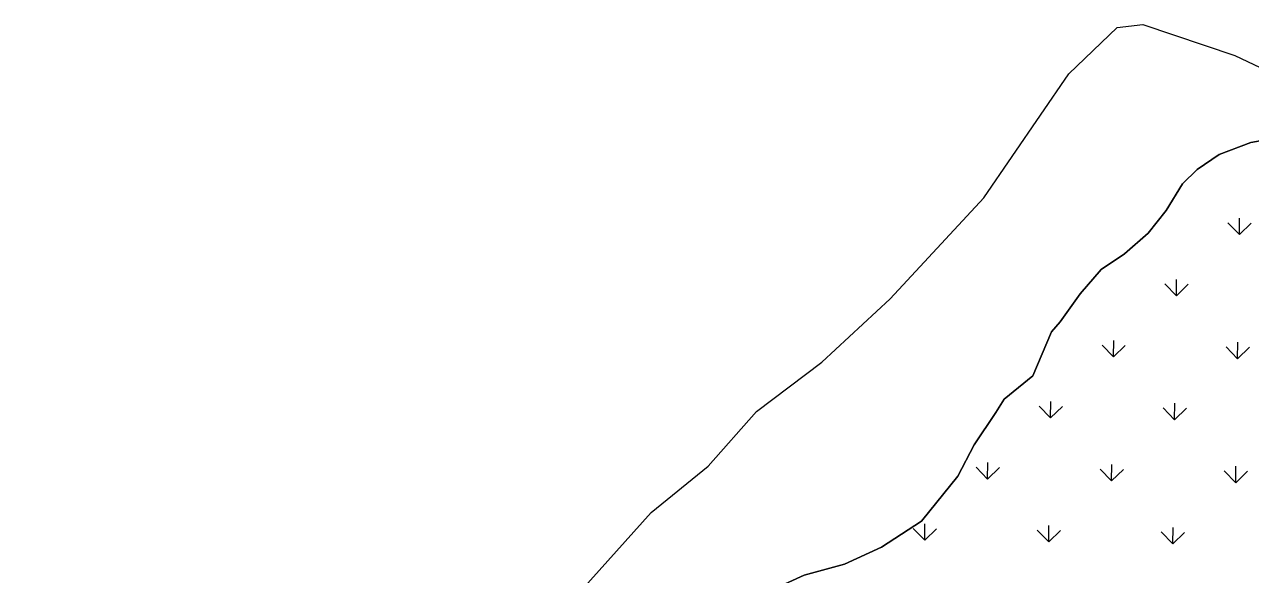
# Model space of a CAD drawing. Header units: metres. Extents: x 266580 to 276210, y 2111090 to 2136109.
# Drawn here: x 268915 to 270336, y 2119315 to 2119954 of the extents above; entities that cross this region are included whole.
import ezdxf

# ---------------------------------------------------------------- set-up
doc = ezdxf.new("R2010")
doc.units = ezdxf.units.M
doc.layers.add('MANGROOVES', color=112, linetype='Continuous')
doc.layers.add('village', color=3, linetype='Continuous')

msp = doc.modelspace()

# ---------------------------------------------------------------- linework, layer by layer
at = {"layer": 'MANGROOVES'}
for p, q in [((270360.8, 2119821.6), (270334.8, 2119817)), ((270334.8, 2119817), (270360.8, 2119821.6)), ((270334.8, 2119817), (270298.1, 2119803)), ((270298.1, 2119803), (270334.8, 2119817)), ((270298.1, 2119803), (270272.6, 2119785.9)), ((270272.6, 2119785.9), (270298.1, 2119803)), ((270272.6, 2119785.9), (270255.5, 2119769.2)), ((270255.5, 2119769.2), (270272.6, 2119785.9)), ((270255.5, 2119769.2), (270236.6, 2119738.3)), ((270236.6, 2119738.3), (270255.5, 2119769.2)), ((270236.6, 2119738.3), (270215.9, 2119712.1)), ((270215.9, 2119712.1), (270236.6, 2119738.3)), ((270215.9, 2119712.1), (270188.4, 2119687.9)), ((270188.4, 2119687.9), (270215.9, 2119712.1)), ((270188.4, 2119687.9), (270161.3, 2119669.9)), ((270161.3, 2119669.9), (270188.4, 2119687.9)), ((270161.3, 2119669.9), (270137.1, 2119641.9)), ((270137.1, 2119641.9), (270161.3, 2119669.9)), ((270137.1, 2119641.9), (270114.1, 2119609.1)), ((270114.1, 2119609.1), (270137.1, 2119641.9)), ((270114.1, 2119609.1), (270104, 2119597.5)), ((270104, 2119597.5), (270114.1, 2119609.1)), ((270104, 2119597.5), (270082.5, 2119546.7)), ((270082.5, 2119546.7), (270104, 2119597.5)), ((270082.5, 2119546.7), (270049.1, 2119519.8)), ((270049.1, 2119519.8), (270082.5, 2119546.7)), ((270049.1, 2119519.8), (270039.4, 2119504.2)), ((270039.4, 2119504.2), (270049.1, 2119519.8)), ((270039.4, 2119504.2), (270014.3, 2119466.7)), ((270014.3, 2119466.7), (270039.4, 2119504.2)), ((270014.3, 2119466.7), (269995.4, 2119430.6)), ((269995.4, 2119430.6), (270014.3, 2119466.7)), ((269995.4, 2119430.6), (269953.4, 2119378.4)), ((269953.4, 2119378.4), (269995.4, 2119430.6)), ((269953.4, 2119378.4), (269907, 2119348.1)), ((269907, 2119348.1), (269953.4, 2119378.4)), ((269907, 2119348.1), (269864.3, 2119328.4)), ((269864.3, 2119328.4), (269907, 2119348.1)), ((269864.3, 2119328.4), (269817.4, 2119315.8)), ((269817.4, 2119315.8), (269864.3, 2119328.4)), ((269817.4, 2119315.8), (269777.8, 2119297.6)), ((269777.8, 2119297.6), (269817.4, 2119315.8))]:
    msp.add_line(p, q, dxfattribs=at)
at = {"layer": 'MANGROOVES', "linetype": 'Continuous'}
for p, q in [((270321.5, 2119710.3), (270308.2, 2119723.9)), ((270321.5, 2119710.3), (270321.8, 2119729.3)), ((270321.5, 2119710.3), (270335.2, 2119723.5)), ((270248.6, 2119639.5), (270235.3, 2119653.2)), ((270248.6, 2119639.5), (270248.9, 2119658.5)), ((270248.6, 2119639.5), (270262.3, 2119652.8)), ((270175.7, 2119568.7), (270162.5, 2119582.4)), ((270175.7, 2119568.7), (270176, 2119587.8)), ((270175.7, 2119568.7), (270189.4, 2119582)), ((270319.4, 2119566.6), (270306.1, 2119580.3)), ((270319.4, 2119566.6), (270319.7, 2119585.7)), ((270319.4, 2119566.6), (270333.1, 2119579.9)), ((270102.8, 2119497.9), (270089.6, 2119511.6)), ((270102.8, 2119497.9), (270103.1, 2119517)), ((270102.8, 2119497.9), (270116.5, 2119511.2)), ((270246.5, 2119495.8), (270233.2, 2119509.5)), ((270246.5, 2119495.8), (270246.8, 2119514.9)), ((270246.5, 2119495.8), (270260.2, 2119509.1)), ((270030, 2119427.1), (270016.7, 2119440.8)), ((270030, 2119427.1), (270030.2, 2119446.2)), ((270030, 2119427.1), (270043.6, 2119440.4)), ((270173.6, 2119425), (270160.4, 2119438.7)), ((270173.6, 2119425), (270173.9, 2119444.1)), ((270173.6, 2119425), (270187.3, 2119438.3)), ((270317.3, 2119422.9), (270317.6, 2119442)), ((270317.3, 2119422.9), (270304, 2119436.6)), ((270317.3, 2119422.9), (270331, 2119436.2)), ((269957.1, 2119356.4), (269943.8, 2119370)), ((269957.1, 2119356.4), (269957.3, 2119375.4)), ((269957.1, 2119356.4), (269970.7, 2119369.6)), ((270100.7, 2119354.3), (270087.5, 2119367.9)), ((270100.7, 2119354.3), (270101, 2119373.3)), ((270100.7, 2119354.3), (270114.4, 2119367.5)), ((270244.4, 2119352.2), (270231.1, 2119365.8)), ((270244.4, 2119352.2), (270244.7, 2119371.2)), ((270244.4, 2119352.2), (270258.1, 2119365.4))]:
    msp.add_line(p, q, dxfattribs=at)
at = {"layer": 'village', "color": 3, "true_color": 0x00ff00}
msp.add_polyline3d([(269027.4, 2118151.7, 0), (269000.3, 2118178.4, 0), (268941.8, 2118202.6, 0), (268914.6, 2118188.5, 0), (269074, 2118418.3, 0), (269119.7, 2118518.2, 0), (269204.1, 2118751.1, 0), (269263, 2118851.1, 0), (269364.4, 2119041.1, 0), (269439.7, 2119164.4, 0), (269640.4, 2119388.4, 0), (269706.3, 2119442, 0), (269762.2, 2119505.5, 0), (269838.1, 2119562.5, 0), (269917.1, 2119636.1, 0), (270025.7, 2119753.1, 0), (270124.1, 2119896.6, 0), (270180.1, 2119950.1, 0), (270209.9, 2119953.7, 0), (270316.4, 2119918, 0), (270432.9, 2119862.5, 0)], dxfattribs=at)

doc.saveas('drawing.dxf')
